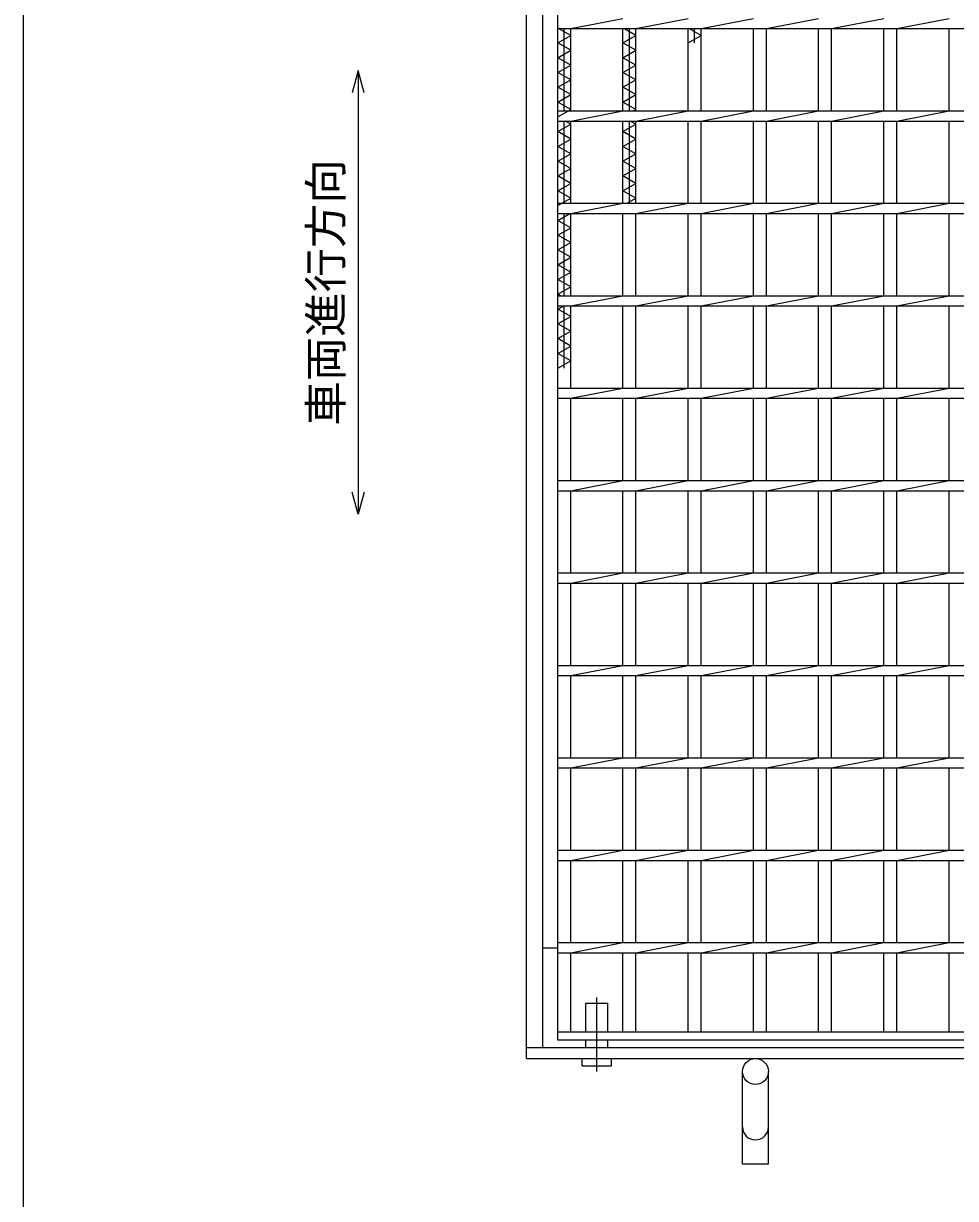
# Model space of a CAD drawing. Units: millimetres, scale not verified. Extents: x -1456 to 1385, y -1026 to 843.
# Drawn here: x -1383 to -879, y -363 to 272 of the extents above; entities that cross this region are included whole.
import ezdxf
from ezdxf.enums import TextEntityAlignment as Align

# ---------------------------------------------------------------- set-up
doc = ezdxf.new("R2010")
doc.units = ezdxf.units.MM
doc.header["$LTSCALE"] = 8
doc.linetypes.add('LONG_DASHED_DOTTED', pattern=[15.25, 12, -1.5, 0.25, -1.5])
for name, color, linetype, lineweight in [('0_2', 150, 'Continuous', 25), ('16', 3, 'Continuous', 25), ('19', 6, 'Continuous', 25), ('22', 4, 'Continuous', 25)]:
    doc.layers.add(name, color=color, linetype=linetype, lineweight=lineweight)
doc.styles.add('ベクトル', font='')
doc.styles.get('ベクトル').set_extended_font_data('ベクトル')

msp = doc.modelspace()

# ---------------------------------------------------------------- linework, layer by layer
at = {"layer": '0_2'}
msp.add_line((-1383.2, -917.2), (-1383.2, 842.8), dxfattribs=at)
at = {"layer": '16'}
for p, q in [((-1094, -273), (-1094, 518)), ((-1094, 269.75), (-1094, 275.25)), ((-1087, 269.75), (-1058.7, 275.25)), ((-1051.7, 269.75), (-1023.4, 275.25)), ((-1016.4, 269.75), (-988.1, 275.25)), ((-981.1, 269.75), (-952.8, 275.25)), ((-945.8, 269.75), (-917.5, 275.25)), ((-910.5, 269.75), (-882.2, 275.25)), ((-1094, 269.75), (-381, 269.75)), ((-1087, 266), (-1093.562, 269.75)), ((-1090.5, 225.25), (-1090.5, 269.75)), ((-1087, 225.25), (-1087, 269.75)), ((-1058.7, 225.25), (-1058.7, 269.75)), ((-1051.7, 266), (-1058.263, 269.75)), ((-1055.2, 225.25), (-1055.2, 269.75)), ((-1051.7, 225.25), (-1051.7, 269.75)), ((-1023.4, 225.25), (-1023.4, 269.75)), ((-1016.4, 266), (-1022.962, 269.75)), ((-1019.9, 262), (-1019.9, 269.75)), ((-1016.4, 225.25), (-1016.4, 269.75)), ((-988.1, 225.25), (-988.1, 269.75)), ((-981.1, 225.25), (-981.1, 269.75)), ((-952.8, 225.25), (-952.8, 269.75)), ((-945.8, 225.25), (-945.8, 269.75)), ((-917.5, 225.25), (-917.5, 269.75)), ((-910.5, 225.25), (-910.5, 269.75)), ((-882.2, 225.25), (-882.2, 269.75)), ((-1094, 262), (-1087, 266)), ((-1087, 258), (-1094, 262)), ((-1058.7, 262), (-1051.7, 266)), ((-1051.7, 258), (-1058.7, 262)), ((-1023.4, 262), (-1016.4, 266)), ((-1094, 254), (-1087, 258)), ((-1058.7, 254), (-1051.7, 258)), ((-1087, 250), (-1094, 254)), ((-1094, 246), (-1087, 250)), ((-1051.7, 250), (-1058.7, 254)), ((-1058.7, 246), (-1051.7, 250)), ((-1087, 242), (-1094, 246)), ((-1094, 238), (-1087, 242)), ((-1051.7, 242), (-1058.7, 246)), ((-1058.7, 238), (-1051.7, 242)), ((-1087, 234), (-1094, 238)), ((-1051.7, 234), (-1058.7, 238)), ((-1094, 230), (-1087, 234)), ((-1087, 226), (-1094, 230)), ((-1058.7, 230), (-1051.7, 234)), ((-1051.7, 226), (-1058.7, 230)), ((-1094, 222), (-1087, 226)), ((-1094, 225.25), (-381, 225.25)), ((-1094, 219.75), (-1094, 225.25)), ((-1087, 219.75), (-1058.7, 225.25)), ((-1053.013, 225.25), (-1051.7, 226)), ((-1051.7, 219.75), (-1023.4, 225.25)), ((-1016.4, 219.75), (-988.1, 225.25)), ((-981.1, 219.75), (-952.8, 225.25)), ((-945.8, 219.75), (-917.5, 225.25)), ((-910.5, 219.75), (-882.2, 225.25)), ((-1094, 219.75), (-381, 219.75)), ((-1094, 214), (-1087, 218)), ((-1090.5, 175.25), (-1090.5, 219.75)), ((-1087, 218), (-1090.062, 219.75)), ((-1087, 175.25), (-1087, 219.75)), ((-1058.7, 175.25), (-1058.7, 219.75)), ((-1058.7, 214), (-1051.7, 218)), ((-1055.2, 175.25), (-1055.2, 219.75)), ((-1051.7, 218), (-1054.763, 219.75)), ((-1051.7, 175.25), (-1051.7, 219.75)), ((-1023.4, 175.25), (-1023.4, 219.75)), ((-1016.4, 175.25), (-1016.4, 219.75)), ((-988.1, 175.25), (-988.1, 219.75)), ((-981.1, 175.25), (-981.1, 219.75)), ((-952.8, 175.25), (-952.8, 219.75)), ((-945.8, 175.25), (-945.8, 219.75)), ((-917.5, 175.25), (-917.5, 219.75)), ((-910.5, 175.25), (-910.5, 219.75)), ((-882.2, 175.25), (-882.2, 219.75)), ((-1087, 210), (-1094, 214)), ((-1094, 206), (-1087, 210)), ((-1051.7, 210), (-1058.7, 214)), ((-1058.7, 206), (-1051.7, 210)), ((-1087, 202), (-1094, 206)), ((-1051.7, 202), (-1058.7, 206)), ((-1094, 198), (-1087, 202)), ((-1087, 194), (-1094, 198)), ((-1058.7, 198), (-1051.7, 202)), ((-1051.7, 194), (-1058.7, 198)), ((-1094, 190), (-1087, 194)), ((-1058.7, 190), (-1051.7, 194)), ((-1087, 186), (-1094, 190)), ((-1094, 182), (-1087, 186)), ((-1051.7, 186), (-1058.7, 190)), ((-1058.7, 182), (-1051.7, 186)), ((-1087, 178), (-1094, 182)), ((-1094, 174), (-1087, 178)), ((-1051.7, 178), (-1058.7, 182)), ((-1056.513, 175.25), (-1051.7, 178)), ((-1094, 175.25), (-381, 175.25)), ((-1094, 169.75), (-1094, 175.25)), ((-1087, 169.75), (-1058.7, 175.25)), ((-1051.7, 169.75), (-1023.4, 175.25)), ((-1016.4, 169.75), (-988.1, 175.25)), ((-981.1, 169.75), (-952.8, 175.25)), ((-945.8, 169.75), (-917.5, 175.25)), ((-910.5, 169.75), (-882.2, 175.25)), ((-1094, 169.75), (-381, 169.75)), ((-1094, 166), (-1087.438, 169.75)), ((-1087, 162), (-1094, 166)), ((-1090.5, 125.25), (-1090.5, 169.75)), ((-1087, 125.25), (-1087, 169.75)), ((-1058.7, 125.25), (-1058.7, 169.75)), ((-1051.7, 125.25), (-1051.7, 169.75)), ((-1023.4, 125.25), (-1023.4, 169.75)), ((-1016.4, 125.25), (-1016.4, 169.75)), ((-988.1, 125.25), (-988.1, 169.75)), ((-981.1, 125.25), (-981.1, 169.75)), ((-952.8, 125.25), (-952.8, 169.75)), ((-945.8, 125.25), (-945.8, 169.75)), ((-917.5, 125.25), (-917.5, 169.75)), ((-910.5, 125.25), (-910.5, 169.75)), ((-882.2, 125.25), (-882.2, 169.75)), ((-1094, 158), (-1087, 162)), ((-1087, 154), (-1094, 158)), ((-1094, 150), (-1087, 154)), ((-1087, 146), (-1094, 150)), ((-1094, 142), (-1087, 146)), ((-1087, 138), (-1094, 142)), ((-1094, 134), (-1087, 138)), ((-1087, 130), (-1094, 134)), ((-1094, 126), (-1087, 130)), ((-1092.688, 125.25), (-1094, 126)), ((-1094, 125.25), (-381, 125.25)), ((-1094, 119.75), (-1094, 125.25)), ((-1087, 119.75), (-1058.7, 125.25)), ((-1051.7, 119.75), (-1023.4, 125.25)), ((-1016.4, 119.75), (-988.1, 125.25)), ((-981.1, 119.75), (-952.8, 125.25)), ((-945.8, 119.75), (-917.5, 125.25)), ((-910.5, 119.75), (-882.2, 125.25)), ((-1094, 119.75), (-381, 119.75)), ((-1094, 118), (-1090.938, 119.75)), ((-1087, 114), (-1094, 118)), ((-1090.5, 86), (-1090.5, 119.75)), ((-1087, 75.25), (-1087, 119.75)), ((-1058.7, 75.25), (-1058.7, 119.75)), ((-1051.7, 75.25), (-1051.7, 119.75)), ((-1023.4, 75.25), (-1023.4, 119.75)), ((-1016.4, 75.25), (-1016.4, 119.75)), ((-988.1, 75.25), (-988.1, 119.75)), ((-981.1, 75.25), (-981.1, 119.75)), ((-952.8, 75.25), (-952.8, 119.75)), ((-945.8, 75.25), (-945.8, 119.75)), ((-917.5, 75.25), (-917.5, 119.75)), ((-910.5, 75.25), (-910.5, 119.75)), ((-882.2, 75.25), (-882.2, 119.75)), ((-1094, 110), (-1087, 114)), ((-1087, 106), (-1094, 110)), ((-1094, 102), (-1087, 106)), ((-1087, 98), (-1094, 102)), ((-1094, 94), (-1087, 98)), ((-1087, 90), (-1094, 94)), ((-1094, 86), (-1087, 90)), ((-1094, 75.25), (-381, 75.25)), ((-1094, 69.75), (-1094, 75.25)), ((-1087, 69.75), (-1058.7, 75.25)), ((-1051.7, 69.75), (-1023.4, 75.25)), ((-1016.4, 69.75), (-988.1, 75.25)), ((-981.1, 69.75), (-952.8, 75.25)), ((-945.8, 69.75), (-917.5, 75.25)), ((-910.5, 69.75), (-882.2, 75.25)), ((-1094, 69.75), (-381, 69.75)), ((-1087, 25.25), (-1087, 69.75)), ((-1058.7, 25.25), (-1058.7, 69.75)), ((-1051.7, 25.25), (-1051.7, 69.75)), ((-1023.4, 25.25), (-1023.4, 69.75)), ((-1016.4, 25.25), (-1016.4, 69.75)), ((-988.1, 25.25), (-988.1, 69.75)), ((-981.1, 25.25), (-981.1, 69.75)), ((-952.8, 25.25), (-952.8, 69.75)), ((-945.8, 25.25), (-945.8, 69.75)), ((-917.5, 25.25), (-917.5, 69.75)), ((-910.5, 25.25), (-910.5, 69.75)), ((-882.2, 25.25), (-882.2, 69.75)), ((-1094, 25.25), (-381, 25.25)), ((-1094, 19.75), (-1094, 25.25)), ((-1094, 19.75), (-381, 19.75)), ((-1087, 19.75), (-1058.7, 25.25)), ((-1087, -24.75), (-1087, 19.75)), ((-1058.7, -24.75), (-1058.7, 19.75)), ((-1051.7, 19.75), (-1023.4, 25.25)), ((-1051.7, -24.75), (-1051.7, 19.75)), ((-1023.4, -24.75), (-1023.4, 19.75)), ((-1016.4, 19.75), (-988.1, 25.25)), ((-1016.4, -24.75), (-1016.4, 19.75)), ((-988.1, -24.75), (-988.1, 19.75)), ((-981.1, 19.75), (-952.8, 25.25)), ((-981.1, -24.75), (-981.1, 19.75)), ((-952.8, -24.75), (-952.8, 19.75)), ((-945.8, 19.75), (-917.5, 25.25)), ((-945.8, -24.75), (-945.8, 19.75)), ((-917.5, -24.75), (-917.5, 19.75)), ((-910.5, 19.75), (-882.2, 25.25)), ((-910.5, -24.75), (-910.5, 19.75)), ((-882.2, -24.75), (-882.2, 19.75)), ((-1094, -24.75), (-381, -24.75)), ((-1094, -30.25), (-1094, -24.75)), ((-1087, -30.25), (-1058.7, -24.75)), ((-1051.7, -30.25), (-1023.4, -24.75)), ((-1016.4, -30.25), (-988.1, -24.75)), ((-981.1, -30.25), (-952.8, -24.75)), ((-945.8, -30.25), (-917.5, -24.75)), ((-910.5, -30.25), (-882.2, -24.75)), ((-1094, -30.25), (-381, -30.25)), ((-1087, -74.75), (-1087, -30.25)), ((-1058.7, -74.75), (-1058.7, -30.25)), ((-1051.7, -74.75), (-1051.7, -30.25)), ((-1023.4, -74.75), (-1023.4, -30.25)), ((-1016.4, -74.75), (-1016.4, -30.25)), ((-988.1, -74.75), (-988.1, -30.25)), ((-981.1, -74.75), (-981.1, -30.25)), ((-952.8, -74.75), (-952.8, -30.25)), ((-945.8, -74.75), (-945.8, -30.25)), ((-917.5, -74.75), (-917.5, -30.25)), ((-910.5, -74.75), (-910.5, -30.25)), ((-882.2, -74.75), (-882.2, -30.25)), ((-1094, -74.75), (-381, -74.75)), ((-1094, -80.25), (-1094, -74.75)), ((-1087, -80.25), (-1058.7, -74.75)), ((-1051.7, -80.25), (-1023.4, -74.75)), ((-1016.4, -80.25), (-988.1, -74.75)), ((-981.1, -80.25), (-952.8, -74.75)), ((-945.8, -80.25), (-917.5, -74.75)), ((-910.5, -80.25), (-882.2, -74.75)), ((-1094, -80.25), (-381, -80.25)), ((-1087, -124.75), (-1087, -80.25)), ((-1058.7, -124.75), (-1058.7, -80.25)), ((-1051.7, -124.75), (-1051.7, -80.25)), ((-1023.4, -124.75), (-1023.4, -80.25)), ((-1016.4, -124.75), (-1016.4, -80.25)), ((-988.1, -124.75), (-988.1, -80.25)), ((-981.1, -124.75), (-981.1, -80.25)), ((-952.8, -124.75), (-952.8, -80.25)), ((-945.8, -124.75), (-945.8, -80.25)), ((-917.5, -124.75), (-917.5, -80.25)), ((-910.5, -124.75), (-910.5, -80.25)), ((-882.2, -124.75), (-882.2, -80.25)), ((-1094, -124.75), (-381, -124.75)), ((-1094, -130.25), (-1094, -124.75)), ((-1087, -130.25), (-1058.7, -124.75)), ((-1051.7, -130.25), (-1023.4, -124.75)), ((-1016.4, -130.25), (-988.1, -124.75)), ((-981.1, -130.25), (-952.8, -124.75)), ((-945.8, -130.25), (-917.5, -124.75)), ((-910.5, -130.25), (-882.2, -124.75)), ((-1094, -130.25), (-381, -130.25)), ((-1087, -174.75), (-1087, -130.25)), ((-1058.7, -174.75), (-1058.7, -130.25)), ((-1051.7, -174.75), (-1051.7, -130.25)), ((-1023.4, -174.75), (-1023.4, -130.25)), ((-1016.4, -174.75), (-1016.4, -130.25)), ((-988.1, -174.75), (-988.1, -130.25)), ((-981.1, -174.75), (-981.1, -130.25)), ((-952.8, -174.75), (-952.8, -130.25)), ((-945.8, -174.75), (-945.8, -130.25)), ((-917.5, -174.75), (-917.5, -130.25)), ((-910.5, -174.75), (-910.5, -130.25)), ((-882.2, -174.75), (-882.2, -130.25)), ((-1094, -174.75), (-381, -174.75)), ((-1094, -180.25), (-1094, -174.75)), ((-1087, -180.25), (-1058.7, -174.75)), ((-1051.7, -180.25), (-1023.4, -174.75)), ((-1016.4, -180.25), (-988.1, -174.75)), ((-981.1, -180.25), (-952.8, -174.75)), ((-945.8, -180.25), (-917.5, -174.75)), ((-910.5, -180.25), (-882.2, -174.75)), ((-1094, -180.25), (-381, -180.25)), ((-1087, -224.75), (-1087, -180.25)), ((-1058.7, -224.75), (-1058.7, -180.25)), ((-1051.7, -224.75), (-1051.7, -180.25)), ((-1023.4, -224.75), (-1023.4, -180.25)), ((-1016.4, -224.75), (-1016.4, -180.25)), ((-988.1, -224.75), (-988.1, -180.25)), ((-981.1, -224.75), (-981.1, -180.25)), ((-952.8, -224.75), (-952.8, -180.25)), ((-945.8, -224.75), (-945.8, -180.25)), ((-917.5, -224.75), (-917.5, -180.25)), ((-910.5, -224.75), (-910.5, -180.25)), ((-882.2, -224.75), (-882.2, -180.25)), ((-1094, -224.75), (-381, -224.75)), ((-1094, -230.25), (-1094, -224.75)), ((-1087, -230.25), (-1058.7, -224.75)), ((-1051.7, -230.25), (-1023.4, -224.75)), ((-1016.4, -230.25), (-988.1, -224.75)), ((-981.1, -230.25), (-952.8, -224.75)), ((-945.8, -230.25), (-917.5, -224.75)), ((-910.5, -230.25), (-882.2, -224.75)), ((-1094, -230.25), (-381, -230.25)), ((-1087, -273), (-1087, -230.25)), ((-1058.7, -273), (-1058.7, -230.25)), ((-1051.7, -273), (-1051.7, -230.25)), ((-1023.4, -273), (-1023.4, -230.25)), ((-1016.4, -273), (-1016.4, -230.25)), ((-988.1, -273), (-988.1, -230.25)), ((-981.1, -273), (-981.1, -230.25)), ((-952.8, -273), (-952.8, -230.25)), ((-945.8, -273), (-945.8, -230.25)), ((-917.5, -273), (-917.5, -230.25)), ((-910.5, -273), (-910.5, -230.25)), ((-882.2, -273), (-882.2, -230.25)), ((-1094, -273), (-381, -273)), ((-1094, -277.5), (-1094, -273)), ((-1094, -273), (-1087, -273)), ((-1058.7, -273), (-1051.7, -273)), ((-1023.4, -273), (-1016.4, -273)), ((-988.1, -273), (-981.1, -273)), ((-952.8, -273), (-945.8, -273)), ((-917.5, -273), (-910.5, -273)), ((-882.2, -273), (-875.2, -273)), ((-381, -277.5), (-1094, -277.5))]:
    msp.add_line(p, q, dxfattribs=at)
at = {"layer": '19'}
for p, q in [((-1111, -287.5), (-1111, 532.5)), ((-1102, -281.5), (-1102, 526.5)), ((-1102, -227.5), (-1094, -227.5)), ((-1078.85, -273), (-1078.85, -257.5)), ((-1078.85, -257.5), (-1066.85, -257.5)), ((-1066.85, -273), (-1066.85, -257.5)), ((-1078.85, -281.5), (-1078.85, -277.5)), ((-1066.85, -281.5), (-1066.85, -277.5)), ((-1111, -281.5), (-364, -281.5)), ((-1111, -287.5), (-364, -287.5)), ((-1080.85, -291.5), (-1080.85, -287.5)), ((-1080.85, -291.5), (-1064.85, -291.5)), ((-1064.85, -291.5), (-1064.85, -287.5)), ((-994, -344.5), (-994, -294.5)), ((-980, -344.5), (-980, -294.5)), ((-994, -344.5), (-980, -344.5))]:
    msp.add_line(p, q, dxfattribs=at)
at = {"layer": '19', "linetype": 'LONG_DASHED_DOTTED'}
msp.add_line((-1072.85, -294.5), (-1072.85, -254.5), dxfattribs=at)
at = {"layer": '19'}
msp.add_circle((-987, -294.5), 7, dxfattribs=at)
msp.add_arc((-987, -324.5), 7, 180, 0, dxfattribs=at)
at = {"layer": '22'}
for p, q in [((-1202, 247), (-1205.2, 235)), ((-1198.8, 235), (-1202, 247)), ((-1202, 247), (-1202, 7)), ((-1202, 7), (-1205.2, 19)), ((-1198.8, 19), (-1202, 7))]:
    msp.add_line(p, q, dxfattribs=at)

# ---------------------------------------------------------------- texts
at = {"layer": '22', "color": 2, "style": 'ベクトル'}
msp.add_text('車両進行方向', height=17.6, rotation=90, dxfattribs=at).set_placement((-1219.6, 55), align=Align.MIDDLE_LEFT)

doc.saveas('drawing.dxf')
